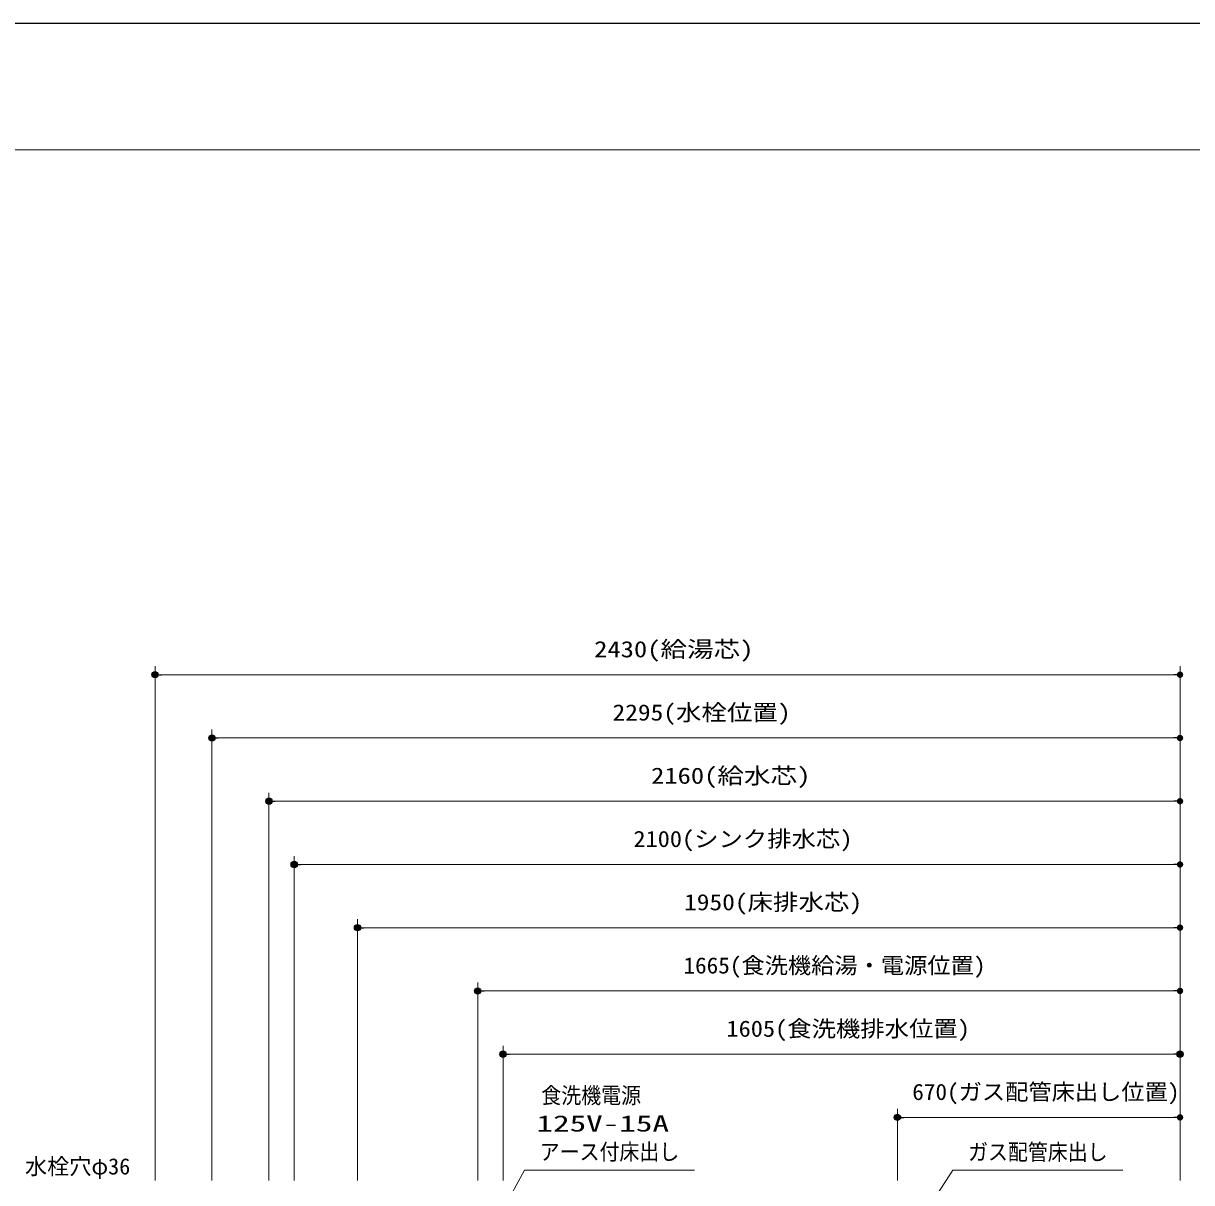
# Model space of a CAD drawing. Units: millimetres, scale not verified. Extents: x -9797 to 9797, y -4555 to 4555.
# Drawn here: x -7516 to -4747, y 1705 to 4455 of the extents above; entities that cross this region are included whole.
import ezdxf
from ezdxf.enums import TextEntityAlignment as Align

# ---------------------------------------------------------------- set-up
doc = ezdxf.new("R2010")
doc.units = ezdxf.units.MM
doc.header["$LTSCALE"] = 30
doc.header["$PDMODE"] = 32
doc.header["$PDSIZE"] = 15
for name, color, linetype, lineweight in [('0-0_0', 7, 'Continuous', 25), ('0-2_寸法ﾚｲﾔｰ', 30, 'Continuous', 13), ('0-3_DEFPOINTS', 7, 'Continuous', 25), ('0-6_図面枠', 3, 'Continuous', 15)]:
    doc.layers.add(name, color=color, linetype=linetype, lineweight=lineweight)
doc.styles.add('ＭＳ ゴシック', font='')
doc.styles.get('ＭＳ ゴシック').set_extended_font_data('MS Gothic')

# ---------------------------------------------------------------- blocks, each defined once
blk = doc.blocks.new('_DOT')
at = {"layer": '0-0_0', "color": 30}
blk.add_line((-15, 0), (-30, 0), dxfattribs=at)
for points in [[(0, 0), (-15, 0), (-14.88, 1.88)], [(0, 0), (-14.88, -1.88), (-15, 0)], [(0, 0), (-14.88, 1.88), (-14.53, 3.73)], [(0, 0), (-14.53, -3.73), (-14.88, -1.88)], [(0, 0), (-14.53, 3.73), (-13.95, 5.52)], [(0, 0), (-13.95, -5.52), (-14.53, -3.73)], [(0, 0), (-13.95, 5.52), (-13.14, 7.23)], [(0, 0), (-13.14, -7.23), (-13.95, -5.52)], [(0, 0), (-13.14, 7.23), (-12.14, 8.82)], [(0, 0), (-12.14, -8.82), (-13.14, -7.23)], [(0, 0), (-12.14, 8.82), (-10.93, 10.27)], [(0, 0), (-10.93, -10.27), (-12.14, -8.82)], [(0, 0), (-10.93, 10.27), (-9.56, 11.56)], [(0, 0), (-9.56, -11.56), (-10.93, -10.27)], [(0, 0), (-9.56, 11.56), (-8.04, 12.66)], [(0, 0), (-8.04, -12.66), (-9.56, -11.56)], [(0, 0), (-8.04, 12.66), (-6.39, 13.57)], [(0, 0), (-6.39, -13.57), (-8.04, -12.66)], [(0, 0), (-6.39, 13.57), (-4.64, 14.27)], [(0, 0), (-4.64, -14.27), (-6.39, -13.57)], [(0, 0), (-4.64, 14.27), (-2.81, 14.73)], [(0, 0), (-2.81, -14.73), (-4.64, -14.27)], [(0, 0), (-2.81, 14.73), (-0.94, 14.97)], [(0, 0), (-0.94, -14.97), (-2.81, -14.73)], [(0, 0), (-0.94, 14.97), (0.94, 14.97)], [(0, 0), (0.94, -14.97), (-0.94, -14.97)], [(0, 0), (0.94, 14.97), (2.81, 14.73)], [(0, 0), (2.81, 14.73), (4.64, 14.27)], [(0, 0), (4.64, 14.27), (6.39, 13.57)], [(0, 0), (6.39, 13.57), (8.04, 12.66)], [(0, 0), (8.04, 12.66), (9.56, 11.56)], [(0, 0), (9.56, 11.56), (10.93, 10.27)], [(0, 0), (10.93, 10.27), (12.14, 8.82)], [(0, 0), (12.14, 8.82), (13.14, 7.23)], [(0, 0), (13.14, 7.23), (13.95, 5.52)], [(0, 0), (13.95, 5.52), (14.53, 3.73)], [(0, 0), (14.53, 3.73), (14.88, 1.88)], [(0, 0), (14.88, 1.88), (15, 0)], [(0, 0), (2.81, -14.73), (0.94, -14.97)], [(0, 0), (4.64, -14.27), (2.81, -14.73)], [(0, 0), (6.39, -13.57), (4.64, -14.27)], [(0, 0), (8.04, -12.66), (6.39, -13.57)], [(0, 0), (9.56, -11.56), (8.04, -12.66)], [(0, 0), (10.93, -10.27), (9.56, -11.56)], [(0, 0), (12.14, -8.82), (10.93, -10.27)], [(0, 0), (13.14, -7.23), (12.14, -8.82)], [(0, 0), (13.95, -5.52), (13.14, -7.23)], [(0, 0), (14.53, -3.73), (13.95, -5.52)], [(0, 0), (14.88, -1.88), (14.53, -3.73)], [(0, 0), (15, 0), (14.88, -1.88)]]:
    blk.add_solid(points, dxfattribs=at)

msp = doc.modelspace()

# ---------------------------------------------------------------- linework, layer by layer
at = {"layer": '0-2_寸法ﾚｲﾔｰ'}
for p, q in [((-7204.06, 1710), (-7204.06, 2930)), ((-4789.06, 2910), (-7189.06, 2910)), ((-4774.06, 1710), (-4774.06, 2930)), ((-7069.06, 1710), (-7069.06, 2780)), ((-4774.06, 1710), (-4774.06, 2780)), ((-4789.06, 2760), (-7054.06, 2760)), ((-6934.06, 1710), (-6934.06, 2630)), ((-4789.06, 2610), (-6919.06, 2610)), ((-4774.06, 1710), (-4774.06, 2630)), ((-6874.06, 1710), (-6874.06, 2480)), ((-4774.06, 1710), (-4774.06, 2480)), ((-4789.06, 2460), (-6859.06, 2460)), ((-6724.06, 1710), (-6724.06, 2330)), ((-4774.06, 1710), (-4774.06, 2330)), ((-4789.06, 2310), (-6709.06, 2310)), ((-6439.06, 1710), (-6439.06, 2180)), ((-4774.06, 2030), (-4774.06, 2180)), ((-4789.06, 2160), (-6424.06, 2160)), ((-6379.06, 1710), (-6379.06, 2030)), ((-4774.06, 1710), (-4774.06, 2030)), ((-4789.06, 2010), (-6364.06, 2010)), ((-5444.06, 1710), (-5444.06, 1880)), ((-4789.06, 1860), (-5429.06, 1860)), ((-4774.06, 1710), (-4774.06, 1880))]:
    msp.add_line(p, q, dxfattribs=at)
for points in [[(-5925.52, 1735), (-6328.25, 1735), (-6428.12, 1551.74)], [(-4910.01, 1735), (-5312.74, 1735), (-5432, 1550.95)]]:
    msp.add_lwpolyline(points, dxfattribs=at)
at = {"layer": '0-3_DEFPOINTS'}
msp.add_line((2902.77, 4455), (-9697.23, 4455), dxfattribs=at)
for p in [(-7204.06, 2910), (-7069.06, 2760), (-6934.06, 2610), (-6874.06, 2460), (-6724.06, 2310), (-6439.06, 2160), (-6379.06, 2010), (-4774.06, 2010), (-5444.06, 1860)]:
    msp.add_point(p, dxfattribs=at)
at = {"layer": '0-6_図面枠'}
msp.add_lwpolyline([(-9397.23, -4155), (2602.77, -4155), (2602.77, 4155), (-9397.23, 4155)], close=True, dxfattribs=at)

# ---------------------------------------------------------------- block references
at = {"layer": '0-2_寸法ﾚｲﾔｰ', "xscale": 0.5, "yscale": 0.5, "rotation": 180}
for p in [(-7204.06, 2910), (-7069.06, 2760), (-6934.06, 2610), (-6874.06, 2460), (-6724.06, 2310), (-6439.06, 2160), (-6379.06, 2010), (-5444.06, 1860)]:
    msp.add_blockref('_DOT', p, dxfattribs=at)
at = {"layer": '0-2_寸法ﾚｲﾔｰ', "xscale": 0.5, "yscale": 0.5}
for p in [(-4774.06, 2910), (-4774.06, 2760), (-4774.06, 2610), (-4774.06, 2460), (-4774.06, 2310), (-4774.06, 2160), (-4774.06, 2010), (-4774.06, 1860)]:
    msp.add_blockref('_DOT', p, dxfattribs=at)

# ---------------------------------------------------------------- texts
at = {"layer": '0-2_寸法ﾚｲﾔｰ', "style": 'ＭＳ ゴシック'}
for s, height, width, p in [('2430(給湯芯)', 38.48, 1.2, (-6162.97, 2939.74)), ('2295(水栓位置)', 38.48, 1.15, (-6119.47, 2789.74)), ('2160(給水芯)', 38.48, 1.2, (-6027.97, 2639.74)), ('2100(シンク排水芯)', 38.48, 1.1, (-6069.97, 2489.74)), ('1950(床排水芯)', 38.48, 1.15, (-5949.83, 2339.74)), ('1665(食洗機給湯・電源位置)', 38.48, 1.05, (-5951.33, 2189.74)), ('1605(食洗機排水位置)', 38.49, 1.1, (-5849.33, 2039.74)), ('670(ガス配管床出し位置)', 38.48, 1.05, (-5408.87, 1889.74))]:
    msp.add_text(s, height=height, dxfattribs=dict(at, width=width)).set_placement(p, align=Align.BOTTOM_LEFT)
at = {"layer": '0-2_寸法ﾚｲﾔｰ', "color": 7, "style": 'ＭＳ ゴシック'}
for s, height, width, p in [('食洗機電源', 38.49, 0.9, (-6288.25, 1881.55)), ('125V-15A', 38.48, 1.5, (-6299.68, 1814.89)), ('アース付床出し', 38.49, 0.9, (-6292.11, 1747.57)), ('ガス配管床出し', 38.49, 0.9, (-5276.55, 1747.15))]:
    msp.add_text(s, height=height, dxfattribs=dict(at, width=width)).set_placement(p, align=Align.BOTTOM_LEFT)
msp.add_text('水栓穴φ36', height=38.48, dxfattribs=at).set_placement((-7512.41, 1713.16), align=Align.BOTTOM_LEFT)

doc.saveas('drawing.dxf')
